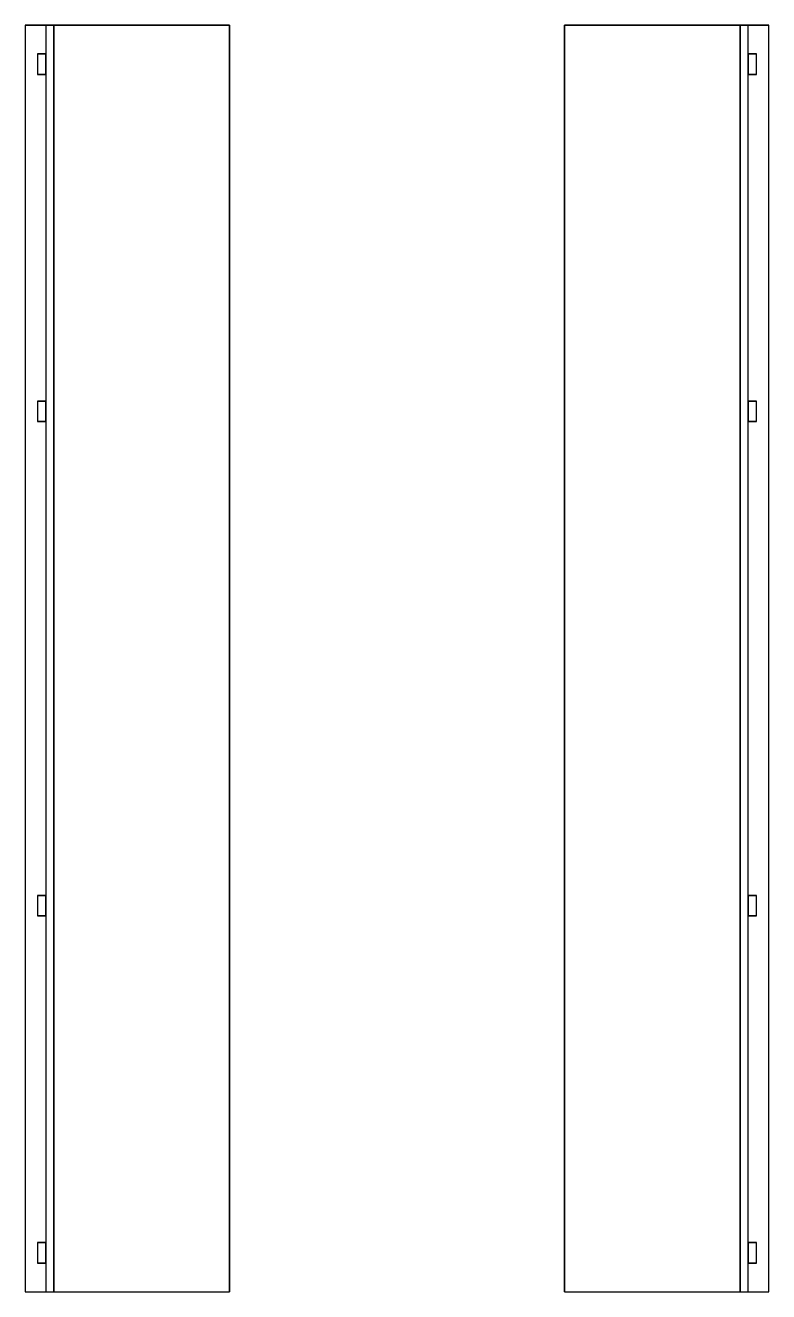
# Model space of a CAD drawing. Extents: x -0.91 to 0.91, y -2.97 to 0.13.
import ezdxf

# ---------------------------------------------------------------- set-up
doc = ezdxf.new("R2010")
doc.units = 0
doc.layers.add('BENCHES', color=4, linetype='CONTINUOUS')

msp = doc.modelspace()

# ---------------------------------------------------------------- linework, layer by layer
at = {"layer": 'BENCHES'}
for points in [[(-0.41, -2.97, 1.36), (-0.41, 0.13, 1.36), (-0.91, 0.13, 1.36), (-0.91, -2.97, 1.36)], [(-0.41, 0.13, 1.36), (-0.41, 0.13, 1.26), (-0.91, 0.13, 1.26), (-0.91, 0.13, 1.36)], [(-0.84, -2.97, 1.52), (-0.84, 0.13, 1.52), (-0.86, 0.13, 1.52), (-0.86, -2.97, 1.52)], [(-0.84, -2.97, 1.66), (-0.84, 0.13, 1.66), (-0.86, 0.13, 1.66), (-0.86, -2.97, 1.66)], [(-0.84, 0.13, 1.66), (-0.84, 0.13, 1.56), (-0.86, 0.13, 1.56), (-0.86, 0.13, 1.66)], [(-0.84, 0.13, 1.52), (-0.84, 0.13, 1.42), (-0.86, 0.13, 1.42), (-0.86, 0.13, 1.52)], [(-0.84, -2.97, 1.56), (-0.84, 0.13, 1.56), (-0.84, 0.13, 1.66), (-0.84, -2.97, 1.66)], [(-0.84, -2.97, 1.42), (-0.84, 0.13, 1.42), (-0.84, 0.13, 1.52), (-0.84, -2.97, 1.52)], [(-0.41, -2.97, 1.26), (-0.41, 0.13, 1.26), (-0.41, 0.13, 1.36), (-0.41, -2.97, 1.36)], [(0.41, 0.13, 1.26), (0.41, -2.97, 1.26), (0.41, -2.97, 1.36), (0.41, 0.13, 1.36)], [(0.91, 0.13, 1.36), (0.91, 0.13, 1.26), (0.41, 0.13, 1.26), (0.41, 0.13, 1.36)], [(0.41, 0.13, 1.36), (0.41, -2.97, 1.36), (0.91, -2.97, 1.36), (0.91, 0.13, 1.36)], [(0.84, 0.13, 1.42), (0.84, -2.97, 1.42), (0.84, -2.97, 1.52), (0.84, 0.13, 1.52)], [(0.86, 0.13, 1.52), (0.86, 0.13, 1.42), (0.84, 0.13, 1.42), (0.84, 0.13, 1.52)], [(0.84, 0.13, 1.52), (0.84, -2.97, 1.52), (0.86, -2.97, 1.52), (0.86, 0.13, 1.52)], [(0.86, 0.13, 1.66), (0.86, 0.13, 1.56), (0.84, 0.13, 1.56), (0.84, 0.13, 1.66)], [(0.84, 0.13, 1.56), (0.84, -2.97, 1.56), (0.84, -2.97, 1.66), (0.84, 0.13, 1.66)], [(0.84, 0.13, 1.66), (0.84, -2.97, 1.66), (0.86, -2.97, 1.66), (0.86, 0.13, 1.66)], [(-0.86, 0.06, 1.62), (-0.86, 0.06, 1.36), (-0.88, 0.06, 1.36), (-0.88, 0.06, 1.62)], [(-0.86, 0.01, 1.62), (-0.86, 0.06, 1.62), (-0.88, 0.06, 1.62), (-0.88, 0.01, 1.62)], [(-0.86, 0.01, 1.36), (-0.86, 0.06, 1.36), (-0.86, 0.06, 1.42), (-0.86, 0.01, 1.42)], [(-0.86, 0.01, 1.52), (-0.86, 0.06, 1.52), (-0.86, 0.06, 1.56), (-0.86, 0.01, 1.56)], [(0.88, 0.06, 1.62), (0.88, 0.06, 1.36), (0.86, 0.06, 1.36), (0.86, 0.06, 1.62)], [(0.86, 0.06, 1.36), (0.86, 0.01, 1.36), (0.86, 0.01, 1.42), (0.86, 0.06, 1.42)], [(0.86, 0.06, 1.62), (0.86, 0.01, 1.62), (0.88, 0.01, 1.62), (0.88, 0.06, 1.62)], [(0.86, 0.06, 1.52), (0.86, 0.01, 1.52), (0.86, 0.01, 1.56), (0.86, 0.06, 1.56)], [(-0.88, 0.01, 1.62), (-0.88, 0.01, 1.36), (-0.86, 0.01, 1.36), (-0.86, 0.01, 1.62)], [(0.86, 0.01, 1.62), (0.86, 0.01, 1.36), (0.88, 0.01, 1.36), (0.88, 0.01, 1.62)], [(-0.86, -0.79, 1.62), (-0.86, -0.79, 1.36), (-0.88, -0.79, 1.36), (-0.88, -0.79, 1.62)], [(-0.86, -0.84, 1.62), (-0.86, -0.79, 1.62), (-0.88, -0.79, 1.62), (-0.88, -0.84, 1.62)], [(-0.86, -0.84, 1.36), (-0.86, -0.79, 1.36), (-0.86, -0.79, 1.42), (-0.86, -0.84, 1.42)], [(-0.86, -0.84, 1.52), (-0.86, -0.79, 1.52), (-0.86, -0.79, 1.56), (-0.86, -0.84, 1.56)], [(0.86, -0.79, 1.36), (0.86, -0.84, 1.36), (0.86, -0.84, 1.42), (0.86, -0.79, 1.42)], [(0.88, -0.79, 1.62), (0.88, -0.79, 1.36), (0.86, -0.79, 1.36), (0.86, -0.79, 1.62)], [(0.86, -0.79, 1.52), (0.86, -0.84, 1.52), (0.86, -0.84, 1.56), (0.86, -0.79, 1.56)], [(0.86, -0.79, 1.62), (0.86, -0.84, 1.62), (0.88, -0.84, 1.62), (0.88, -0.79, 1.62)], [(-0.88, -0.84, 1.62), (-0.88, -0.84, 1.36), (-0.86, -0.84, 1.36), (-0.86, -0.84, 1.62)], [(0.86, -0.84, 1.62), (0.86, -0.84, 1.36), (0.88, -0.84, 1.36), (0.88, -0.84, 1.62)], [(-0.86, -2, 1.62), (-0.86, -2, 1.36), (-0.88, -2, 1.36), (-0.88, -2, 1.62)], [(-0.86, -2.05, 1.62), (-0.86, -2, 1.62), (-0.88, -2, 1.62), (-0.88, -2.05, 1.62)], [(-0.86, -2.05, 1.36), (-0.86, -2, 1.36), (-0.86, -2, 1.42), (-0.86, -2.05, 1.42)], [(-0.86, -2.05, 1.52), (-0.86, -2, 1.52), (-0.86, -2, 1.56), (-0.86, -2.05, 1.56)], [(0.88, -2, 1.62), (0.88, -2, 1.36), (0.86, -2, 1.36), (0.86, -2, 1.62)], [(0.86, -2, 1.36), (0.86, -2.05, 1.36), (0.86, -2.05, 1.42), (0.86, -2, 1.42)], [(0.86, -2, 1.52), (0.86, -2.05, 1.52), (0.86, -2.05, 1.56), (0.86, -2, 1.56)], [(0.86, -2, 1.62), (0.86, -2.05, 1.62), (0.88, -2.05, 1.62), (0.88, -2, 1.62)], [(-0.88, -2.05, 1.62), (-0.88, -2.05, 1.36), (-0.86, -2.05, 1.36), (-0.86, -2.05, 1.62)], [(0.86, -2.05, 1.62), (0.86, -2.05, 1.36), (0.88, -2.05, 1.36), (0.88, -2.05, 1.62)], [(-0.86, -2.85, 1.62), (-0.86, -2.85, 1.36), (-0.88, -2.85, 1.36), (-0.88, -2.85, 1.62)], [(-0.86, -2.9, 1.62), (-0.86, -2.85, 1.62), (-0.88, -2.85, 1.62), (-0.88, -2.9, 1.62)], [(-0.86, -2.9, 1.36), (-0.86, -2.85, 1.36), (-0.86, -2.85, 1.42), (-0.86, -2.9, 1.42)], [(-0.86, -2.9, 1.52), (-0.86, -2.85, 1.52), (-0.86, -2.85, 1.56), (-0.86, -2.9, 1.56)], [(0.86, -2.85, 1.36), (0.86, -2.9, 1.36), (0.86, -2.9, 1.42), (0.86, -2.85, 1.42)], [(0.88, -2.85, 1.62), (0.88, -2.85, 1.36), (0.86, -2.85, 1.36), (0.86, -2.85, 1.62)], [(0.86, -2.85, 1.52), (0.86, -2.9, 1.52), (0.86, -2.9, 1.56), (0.86, -2.85, 1.56)], [(0.86, -2.85, 1.62), (0.86, -2.9, 1.62), (0.88, -2.9, 1.62), (0.88, -2.85, 1.62)], [(-0.88, -2.9, 1.62), (-0.88, -2.9, 1.36), (-0.86, -2.9, 1.36), (-0.86, -2.9, 1.62)], [(0.86, -2.9, 1.62), (0.86, -2.9, 1.36), (0.88, -2.9, 1.36), (0.88, -2.9, 1.62)]]:
    msp.add_3dface(points, dxfattribs=at)

doc.saveas('drawing.dxf')
